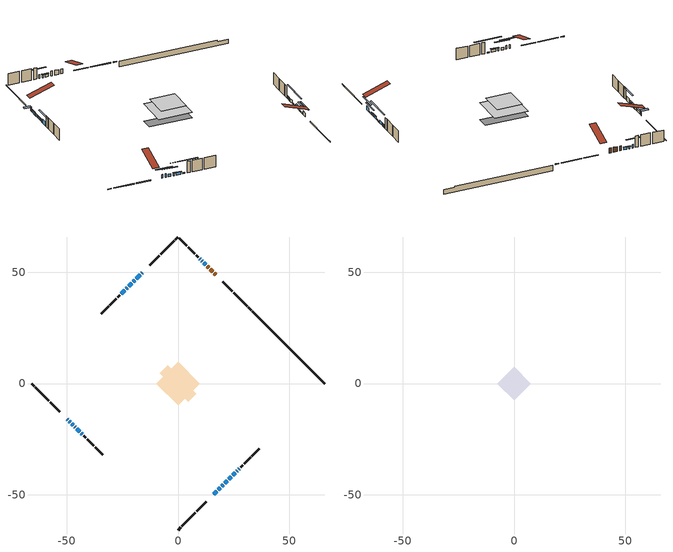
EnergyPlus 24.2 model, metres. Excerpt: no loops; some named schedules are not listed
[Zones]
conditioned space
 floor outside (Floor1 construction): -3.42,0 0,3.42 3.42,0 0,-3.42 z0.43
 floor adiabatic (AdiabaticFloorConstruction): -9.86,0 0,9.86 9.86,0 0,-9.86 z2.87
 floor foundation (Slab1 construction): -8.08,4.62 -4.62,8.08 8.08,-4.62 4.62,-8.08 z-1.95
 wall outside (RimJoist1 construction): 0,-65.78 1.14,-64.64 / -65.78,0 -64.64,-1.14 / 0,65.78 -1.14,64.64 / 32.79,32.99 31.65,34.12 z0.43:0.73
 wall outside (RimJoist2 construction): 1.79,-63.98 7.86,-57.92 / -63.98,-1.79 -57.92,-7.86 / -1.79,63.98 -7.86,57.92 / 31,34.78 24.93,40.84 z0.43:0.73
 wall outside (RimJoist3 construction): 8.51,-57.26 12.71,-53.07 / -57.26,-8.51 -53.07,-12.71 / -8.51,57.26 -12.71,53.07 / 24.28,41.5 20.08,45.69 z0.43:0.73
 wall outside (AdiabaticWallConstruction 1): 16.84,48.93 16.26,49.51 / 15.61,50.17 14.4,51.38 / 13.74,52.03 13.17,52.6 z0.43:2.46
 wall outside (AdiabaticWallConstruction): -15.95,49.83 -16.34,49.43 z0.43:2.16; 15.95,-49.83 17.38,-48.39 z0.43:2.01; 18.04,-47.74 18.9,-46.87 z0.43:0.86; -49.83,-15.95 -49.43,-16.34 / -48.78,-17 -48.47,-17.31 / 10.03,55.74 9.73,56.05 z0.43:1.96; -47.81,-17.96 -47.06,-18.72 / 12.52,53.26 11.65,54.12 / 11,54.78 10.69,55.09 / -17,48.78 -18.72,47.05 / -20.73,45.05 -22.02,43.75 / -22.68,43.1 -23.19,42.59 / 19.56,-46.22 20.31,-45.46 / 20.97,-44.81 22.05,-43.73 / -46.4,-19.37 -46.1,-19.68 / -45.44,-20.34 -44.15,-21.63 z0.43:1.5; -19.38,46.4 -20.07,45.7 / 24.51,-41.26 25.63,-40.14 / 26.29,-39.49 26.53,-39.25 / 27.18,-38.59 27.48,-38.29 z0.43:1.65; 22.7,-43.07 23.86,-41.92 / -43.49,-22.28 -42.91,-22.86 z0.43:0.81; -23.84,41.93 -25.46,40.32 z0.43:2.26
 wall outside (Wall1 construction): 28.14,-37.64 29.04,-36.73 / -42.26,-23.52 -41.35,-24.43 / -26.11,39.66 -27.02,38.75 / 9.07,56.71 8.16,57.61 z0.43:5.31
 wall outside (Wall2 construction): 29.7,-36.07 32.56,-33.21 / -40.69,-25.08 -37.83,-27.94 / -27.68,38.1 -30.54,35.24 / 7.5,58.27 4.65,61.13 z0.43:5.31
 wall outside (Wall3 construction): 33.22,-32.56 36.55,-29.23 / -37.18,-28.6 -33.84,-31.93 / -31.2,34.58 -34.53,31.25 / 3.99,61.79 0.66,65.12 z0.43:5.31
 wall foundation (FoundationWall1 construction): 33.45,32.33,-1.95 33.45,32.33,0.43 62.54,3.23,0.43 62.54,3.23,-0.13 65.78,0,-0.13 65.78,0,-1.95
 window (WindowConstruction 16): -15.95,49.83 -16.34,49.43 z0.43:2.16
 window (WindowConstruction 2): 15.95,-49.83 17.38,-48.39 z0.43:2.01
 window (WindowConstruction 3): 18.04,-47.74 18.9,-46.87 z0.43:0.86
 window (WindowConstruction 4): -49.83,-15.95 -49.43,-16.34 z0.43:1.95
 window (WindowConstruction 5): -48.78,-17 -48.47,-17.3 z0.43:1.95
 window (WindowConstruction 6): -47.81,-17.96 -47.06,-18.72 z0.43:1.5
 window (WindowConstruction 7): 12.51,53.26 11.65,54.12 z0.43:1.5
 window (WindowConstruction 8): 11,54.78 10.69,55.09 z0.43:1.5
 window (WindowConstruction 9): -17,48.78 -18.72,47.05 z0.43:1.5
 window (WindowConstruction 17): -19.38,46.4 -20.07,45.7 z0.43:1.65
 window (WindowConstruction 10): -20.73,45.04 -22.02,43.75 z0.43:1.5
 window (WindowConstruction 11): -22.68,43.09 -23.18,42.59 z0.43:1.5
 window (WindowConstruction 12): 19.56,-46.22 20.31,-45.46 z0.43:1.5
 window (WindowConstruction 13): 20.97,-44.81 22.05,-43.73 z0.43:1.5
 window (WindowConstruction 14): -46.4,-19.37 -46.1,-19.68 z0.43:1.5
 window (WindowConstruction 15): -45.44,-20.34 -44.15,-21.63 z0.43:1.5
 window (WindowConstruction 21): 22.7,-43.07 23.86,-41.92 z0.43:0.81
 window (WindowConstruction 22): -43.49,-22.29 -42.91,-22.86 z0.43:0.81
 window (WindowConstruction 18): 24.51,-41.26 25.63,-40.14 z0.43:1.65
 window (WindowConstruction 19): 26.29,-39.49 26.53,-39.25 z0.43:1.65
 window (WindowConstruction 20): 27.18,-38.59 27.48,-38.3 z0.43:1.65
 window (WindowConstruction): 10.03,55.74 9.73,56.05 z0.43:1.95
 window (WindowConstruction 1): -23.84,41.93 -25.46,40.32 z0.43:2.26
 door (Door): 16.84,48.93 16.26,49.51 z0.43:2.46
 door (Door 1): 15.61,50.17 14.4,51.38 z0.43:2.46
 door (Door 2): 13.74,52.03 13.17,52.6 z0.43:2.46
 ceiling adiabatic (AdiabaticFloorConstruction): 0,-9.86 9.86,0 0,9.86 -9.86,0 z2.87
attic - vented
 floor to conditioned space (Floor2 construction Reversed): -7.49,0 0,7.49 7.49,0 0,-7.49 z5.31
 roof outside (Roof1 construction): 15.29,-50.49,5.31 7.99,-43.19,8.75 6.07,-45.11,8.75 13.37,-52.41,5.31; -50.49,-15.29,5.31 -43.19,-7.99,8.75 -45.11,-6.07,8.75 -52.41,-13.37,5.31; -15.29,50.49,5.31 -7.99,43.19,8.75 -6.07,45.11,8.75 -13.37,52.41,5.31; 17.5,48.28,5.31 10.2,40.98,8.75 12.12,39.05,8.75 19.42,46.35,5.31
shading: -16.55,49.22 -15.74,50.04 -17.89,52.2 -18.71,51.38 z2.46; 19.25,-46.53 14.08,-51.69 14.37,-51.99 19.54,-46.82 z4.65; 20.77,-45.01 16.17,-49.6 16.46,-49.89 21.06,-45.3 z3.5; -47.57,-18.21 -51.69,-14.08 -51.99,-14.37 -47.86,-18.5 z4.59; -46.6,-19.17 -50.64,-15.13 -50.93,-15.42 -46.9,-19.46 z4.59; -45.19,-20.58 -49.68,-16.09 -49.97,-16.39 -45.48,-20.87 z4.14; 11.51,54.26 12.66,53.12 12.95,53.41 11.8,54.56 z1.7; 10.55,55.23 11.14,54.64 11.43,54.93 10.84,55.52 z1.7; -18.87,46.91 -16.86,48.92 -17.15,49.21 -19.16,47.2 z1.7; -22.17,43.61 -20.59,45.19 -20.88,45.48 -22.46,43.9 z1.7; -23.33,42.45 -22.54,43.24 -22.83,43.53 -23.62,42.74 z1.7; 20.46,-45.32 19.42,-46.36 19.71,-46.65 20.75,-45.61 z1.7; 22.19,-43.59 20.83,-44.95 21.12,-45.24 22.48,-43.88 z1.7; -45.95,-19.82 -46.54,-19.23 -46.84,-19.52 -46.25,-20.11 z1.7; -44,-21.77 -45.58,-20.19 -45.87,-20.48 -44.3,-22.06 z1.7; 27.66,-38.11 18.9,-46.87 19.19,-47.17 27.95,-38.41 z6.19; -39.11,-26.67 -47.29,-18.48 -47.58,-18.77 -39.4,-26.96 z6.19; 7.86,57.92 11.9,53.88 12.19,54.17 8.15,58.21 z4.59; -27.32,38.45 -21.97,43.8 -22.27,44.09 -27.62,38.74 z4.9
[Building]
Building 1: Terrain=Suburbs
[Site:Location]
Toronto City Centre_ON: Latitude {deg}=43.63; Longitude {deg}=-79.39; Time Zone {hr}=-5; Elevation {m}=77; Keep Site Location Information=Yes
[Site:GroundTemperature:Shallow]
5.01852, 3.26908, 3.12898, 3.95918, 7.29196, 10.6092, 13.4851, 15.3069, 15.4617, 13.9799, 11.1774, 7.9619
[Site:WaterMainsTemperature]
Calculation Method=Schedule; Temperature Schedule=mains temperature schedule
[Material] Roughness=Rough; Thermal Absorptance=0.9
Name | Thickness {m} | Conductivity {W/m-K} | Density {kg/m3} | Specific Heat {J/kg-K} | Solar Absorptance | Visible Absorptance
asphalt or fiberglass shingles | 0.00635 | 0.162714 | 1121.4 | 1465.45 | 0.4 | 0.4
ceiling loosefill ins | 0.169333 | 0.0480833 | 16.02 | 1046.75 | 0.7 | 0.7
ceiling stud and cavity | 0.1397 | 0.35418 | 65.682 | 1177.47 | 0.7 | 0.7
concrete 4.0 in. | 0.1016 | 1.803125 | 2242.8 | 837.4 | 0.7 | 0.7
concrete 8.0 in. | 0.2032 | 1.803125 | 2242.8 | 837.4 | 0.7 | 0.7
door material | 0.04445 | 0.053851 | 512.64 | 1214.23 | 0.7 | 0.7
exterior vertical ins | 0.00235651 | 0.029427 | 32.04 | 1214.23 | 0.7 | 0.7
floor covering | 0.0127 | 0.0433444 | 54.468 | 1339.84 | 0.6 | 0.6
floor rigid ins; rim joist rigid ins; wall rigid ins | 0.051816 | 0.029427 | 32.04 | 1214.23 | 0.7 | 0.7
floor rigid ins 1; wall rigid ins 1 | 0.512978 | 0.029427 | 32.04 | 1214.23 | 0.7 | 0.7
floor stud and cavity | 0.1397 | 0.108801 | 92.3553 | 1139.71 | 0.7 | 0.7
floor stud and cavity 1 | 0.1397 | 1.75129 | 37.0049 | 1207.88 | 0.7 | 0.7
furniture material conditioned space 1 | 0.1524 | 0.115458 | 640.8 | 1214.23 | 0.6 | 0.6
gypsum board | 0.0127 | 0.160291 | 801 | 837.4 | 0.6 | 0.6
gypsum board 1 | 0.0127 | 0.160291 | 801 | 837.4 | 0.7 | 0.7
osb sheathing 0.5 in. | 0.0127 | 0.115458 | 512.64 | 1214.23 | 0.7 | 0.7
osb sheathing 0.75 in. | 0.01905 | 0.115458 | 512.64 | 1214.23 | 0.7 | 0.7
osb sheathing 2.0 in. | 0.0508 | 0.115458 | 512.64 | 1214.23 | 0.7 | 0.7
rim joist stud and cavity | 0.0508 | 24.0425 | 6.31874 | 1174.65 | 0.6 | 0.6
rim joist stud and cavity 1 | 0.0508 | 0.0405436 | 125.044 | 1163.47 | 0.6 | 0.6
rim joist stud and cavity 2 | 0.0508 | 0.256263 | 125.044 | 1163.47 | 0.6 | 0.6
wall stud and cavity | 0.1397 | 0.113503 | 139.0536 | 1170.24 | 0.7 | 0.7
wall stud and cavity 1 | 0.1397 | 0.0803019 | 139.0536 | 1170.24 | 0.7 | 0.7
wall stud and cavity 2 | 0.1397 | 0.0804648 | 139.0536 | 1170.24 | 0.7 | 0.7
wall stud and cavity 3 | 0.0889 | 0.380278 | 52.3479 | 1209.89 | 0.7 | 0.7
wall stud and cavity 4 | 0.0889 | 0.391764 | 83.0341 | 1211.67 | 0.7 | 0.7
wood siding | 0.0254 | 0.102417 | 544.68 | 1172.36 | 0.4 | 0.4
wood siding 1; wood siding 2; wood siding 3 | 0.0254 | 0.102417 | 544.68 | 1172.36 | 0.7 | 0.7
[WindowMaterial:SimpleGlazingSystem]
Name | U-Factor {W/m2-K} | Solar Heat Gain Coefficient
WindowMaterial | 3.114383 | 0.48
WindowMaterial 1 | 3.03035 | 0.7
WindowMaterial 10 | 3.12971 | 0.41
WindowMaterial 11 | 3.05704 | 0.61
WindowMaterial 12 | 3.11325 | 0.46
WindowMaterial 13 | 2.16218 | 0.53
WindowMaterial 14 | 2.47958 | 0.45
WindowMaterial 15 | 2.45233 | 0.58
WindowMaterial 16 | 2.75326 | 0.47
WindowMaterial 17 | 2.50229 | 0.56
WindowMaterial 18 | 3.12517 | 0.37
WindowMaterial 2 | 3.05874 | 0.6
WindowMaterial 3 | 3.11779 | 0.58
WindowMaterial 4 | 3.09224 | 0.53
WindowMaterial 5 | 3.06612 | 0.58
WindowMaterial 6 | 3.06271 | 0.59
WindowMaterial 7 | 3.12404 | 0.43
WindowMaterial 8 | 3.08997 | 0.52
WindowMaterial 9 | 3.05249 | 0.67
[Construction]
AdiabaticFloorConstruction: floor stud and cavity 1, floor rigid ins 1, osb sheathing 0.75 in., floor covering
AdiabaticWallConstruction: wood siding 2, wall rigid ins 1, wall stud and cavity 3, gypsum board
AdiabaticWallConstruction 1: wood siding 3, wall rigid ins 1, wall stud and cavity 3, gypsum board
Door; Door 1; Door 2: door material
Floor1 construction: floor stud and cavity, floor rigid ins, osb sheathing 0.75 in., floor covering
Floor2 construction Reversed: gypsum board, ceiling stud and cavity, ceiling loosefill ins
FoundationWall1 construction: concrete 8.0 in., gypsum board 1
furniture construction conditioned space 1: furniture material conditioned space 1
PartitionWallConstruction: gypsum board, wall stud and cavity 4, gypsum board
RimJoist1 construction: wood siding 1, rim joist stud and cavity
RimJoist2 construction: wood siding 1, rim joist rigid ins, osb sheathing 2.0 in., rim joist stud and cavity 1
RimJoist3 construction: wood siding 1, rim joist rigid ins, osb sheathing 2.0 in., rim joist stud and cavity 2
Roof1 construction: asphalt or fiberglass shingles
Slab1 construction: concrete 4.0 in.
Wall1 construction: wood siding, wall rigid ins, osb sheathing 0.5 in., wall stud and cavity, gypsum board
Wall2 construction: wood siding, wall rigid ins, osb sheathing 0.5 in., wall stud and cavity 1, gypsum board
Wall3 construction: wood siding, wall rigid ins, osb sheathing 0.5 in., wall stud and cavity 2, gypsum board
WindowConstruction; WindowConstruction 5: WindowMaterial
WindowConstruction 1: WindowMaterial 1
WindowConstruction 10: WindowMaterial 9
WindowConstruction 11: WindowMaterial 10
WindowConstruction 12; WindowConstruction 6: WindowMaterial 5
WindowConstruction 13: WindowMaterial 11
WindowConstruction 14: WindowMaterial 12
WindowConstruction 15; WindowConstruction 9: WindowMaterial 8
WindowConstruction 16: WindowMaterial 13
WindowConstruction 17: WindowMaterial 14
WindowConstruction 18: WindowMaterial 15
WindowConstruction 19: WindowMaterial 16
WindowConstruction 2: WindowMaterial 2
WindowConstruction 20: WindowMaterial 17
WindowConstruction 21; WindowConstruction 22: WindowMaterial 18
WindowConstruction 3: WindowMaterial 3
WindowConstruction 4: WindowMaterial 4
WindowConstruction 7: WindowMaterial 6
WindowConstruction 8: WindowMaterial 7
[Zone] Multiplier=1; Part of Total Floor Area=Yes
Name | Volume {m3}
attic - vented | 62.7385
conditioned space | 754.2
[Space]
Name | Zone | Volume {m3}
attic - vented 1 | attic - vented | 62.7385
conditioned space 1 | conditioned space | 754.2
[ZoneInfiltration:EffectiveLeakageArea]
infil attic - vented 1: Zone or Space=attic - vented 1; Schedule=Always On Discrete; Effective Air Leakage Area {cm2}=4729.26; Stack Coefficient=0.000239272; Wind Coefficient=1.04512e-05
[ZoneMixing]
whole house fan mix: Zone or Space=attic - vented; Schedule=Always On Continuous; Design Flow Rate Calculation Method=Flow/Zone; Design Flow Rate {m3/s}=0; Source Zone or Space=conditioned space
[SurfaceProperty:ExposedFoundationPerimeter]
Slab1: Exposed Perimeter Calculation Method=TotalExposedPerimeter; Total Exposed Perimeter {m}=45.719
[InternalMass] Zone or ZoneList=conditioned space; Space or SpaceList=conditioned space 1
Name | Construction | Surface Area {m2}
furniture mass conditioned space 1 | furniture construction conditioned space 1 | 122.276
partition wall mass | PartitionWallConstruction | 305.69
[Lights]
interior lighting: Zone or ZoneList or Space or SpaceList=conditioned space 1; Schedule=interior lighting schedule; Design Level Calculation Method=LightingLevel; Lighting Level {W}=343.2; Return Air Fraction=0; Fraction Radiant=0.6; Fraction Visible=0.2; Fraction Replaceable=1
[People]
occupants: Zone or ZoneList or Space or SpaceList=conditioned space 1; Number of People Schedule=occupants schedule; Number of People Calculation Method=People; Number of People=3; Fraction Radiant=0.314171; Sensible Heat Fraction=0.56303; Activity Level Schedule=occupants activity schedule; Carbon Dioxide Generation Rate {m3/s-W}=0; Enable ASHRAE 55 Comfort Warnings=No; Mean Radiant Temperature Calculation Type=EnclosureAveraged
[ElectricEquipment] Zone or ZoneList or Space or SpaceList=conditioned space 1; Design Level Calculation Method=EquipmentLevel
Name | Schedule | Design Level {W} | Fraction Latent | Fraction Radiant | Fraction Lost
clothes dryer | clothes dryer schedule | 140.772 | 0.015 | 0.081 | 0.85
clothes washer | clothes washer schedule | 32.1985 | 0.03 | 0.162 | 0.7
cooking range | cooking range schedule | 215.147 | 0.08 | 0.432 | 0.2
dishwasher | dishwasher schedule | 66.8632 | 0.3 | 0.18 | 0.4
fridge | fridge schedule | 72.9452 | 0 | 0.6 | 0
mech vent bath fan 0 | mech vent bath fan 0 schedule | 50.2 | 0 | 0 | 1
mech vent bath fan 1 | mech vent bath fan 1 schedule | 50.2 | 0 | 0 | 1
mech vent bath fan 2 | mech vent bath fan 2 schedule | 50.2 | 0 | 0 | 1
mech vent house fan | mech vent house fan schedule | 0 | 0 | 0 | 1
mech vent house fan cfis | mech vent house fan cfis schedule | 0 | 0 | 0 | 0
mech vent range fan 0 | mech vent range fan 0 schedule | 57 | 0 | 0 | 1
misc plug loads | misc plug loads schedule | 494.7 | 0.045 | 0.513 | 0.1
whole house fan | Always On Discrete | 0 | 0 | 0 | 1
[OtherEquipment] Zone or ZoneList or Space or SpaceList=conditioned space 1; Design Level Calculation Method=EquipmentLevel
Name | Fuel Type | Schedule | Design Level {W} | Fraction Latent | Fraction Radiant | Fraction Lost
clothes dryer 1 | Electricity | clothes dryer schedule | 0 | 0.015 | 0.081 | 0.85
cooking range 1 | Electricity | cooking range schedule | 0 | 0.08 | 0.432 | 0.2
general water use latent | None | general water use schedule | 62.594 | 1 | 0 | 0
general water use sensible | None | general water use schedule | -61.6891 | 0 | 0.6 | 0
mech vent house fan latent load | None | Always On Discrete | 0 | 1 | 0 | 0
mech vent house fan sensible load | None | Always On Discrete | 0 | 0 | 0 | 0
water heater energy adjustment1 | NaturalGas | Always On Discrete | 0.01 | 0 | 0 | 1
[ZoneInfiltration:DesignFlowRate] Zone or ZoneList or Space or SpaceList=conditioned space 1; Schedule=Always On Discrete; Design Flow Rate Calculation Method=Flow/Zone; Design Flow Rate {m3/s}=0
infil flow; natural vent flow; whole house fan flow
[Foundation:Kiva]
Foundation Kiva 1: Initial Indoor Air Temperature {C}=18; Wall Height Above Grade {m}=0.430012; Wall Depth Below Slab {m}=0.2032; Custom Block Material Name 1=exterior vertical ins; Custom Block Depth 1 {m}=2.38; Custom Block X Position 1 {m}=0.2159; Custom Block Z Position 1 {m}=0
[Foundation:Kiva:Settings]
Soil Conductivity {W/m-K}=0.849921; Soil Density {kg/m3}=1842.3; Soil Specific Heat {J/kg-K}=418.7; Ground Solar Absorptivity=0.9; Ground Thermal Absorptivity=0.9; Ground Surface Roughness {m}=0.03; Far-Field Width {m}=40; Deep-Ground Boundary Condition=ZeroFlux; Deep-Ground Depth {m}=40; Minimum Cell Dimension {m}=0.2; Maximum Cell Growth Coefficient=3; Simulation Timestep=Timestep
[Exterior:Lights]
exterior lighting: Schedule=exterior lighting schedule; Design Level {W}=75.6
[Schedule:Constant]
Name | Hourly Value
Always On Continuous; mech vent house fan schedule; mech vent house fan cfis schedule; Always On Discrete | 1
occupants activity schedule | 117.228
fridge schedule | 0
[Schedule:Week:Daily]
interior lighting schedule Week Rule - Jan1-Jan27: interior lighting schedule day, interior lighting schedule day, interior lighting schedule day, interior lighting schedule day, interior lighting schedule day, interior lighting schedule day, interior lighting schedule day, interior lighting schedule default day, interior lighting schedule default day, interior lighting schedule default day, interior lighting schedule default day, interior lighting schedule default day
interior lighting schedule Week Rule - Jan28-Feb3: interior lighting schedule day, interior lighting schedule day, interior lighting schedule day, interior lighting schedule day, interior lighting schedule day 1, interior lighting schedule day 1, interior lighting schedule day 1, interior lighting schedule default day, interior lighting schedule default day, interior lighting schedule default day, interior lighting schedule default day, interior lighting schedule default day
interior lighting schedule Week Rule - Feb4-Feb24: interior lighting schedule day 1, interior lighting schedule day 1, interior lighting schedule day 1, interior lighting schedule day 1, interior lighting schedule day 1, interior lighting schedule day 1, interior lighting schedule day 1, interior lighting schedule default day, interior lighting schedule default day, interior lighting schedule default day, interior lighting schedule default day, interior lighting schedule default day
interior lighting schedule Week Rule - Feb25-Mar3: interior lighting schedule day 1, interior lighting schedule day 1, interior lighting schedule day 1, interior lighting schedule day 1, interior lighting schedule day 2, interior lighting schedule day 2, interior lighting schedule day 2, interior lighting schedule default day, interior lighting schedule default day, interior lighting schedule default day, interior lighting schedule default day, interior lighting schedule default day
interior lighting schedule Week Rule - Mar4-Mar31: interior lighting schedule day 2, interior lighting schedule day 2, interior lighting schedule day 2, interior lighting schedule day 2, interior lighting schedule day 2, interior lighting schedule day 2, interior lighting schedule day 2, interior lighting schedule default day, interior lighting schedule default day, interior lighting schedule default day, interior lighting schedule default day, interior lighting schedule default day
interior lighting schedule Week Rule - Apr1-Apr28: interior lighting schedule day 3, interior lighting schedule day 3, interior lighting schedule day 3, interior lighting schedule day 3, interior lighting schedule day 3, interior lighting schedule day 3, interior lighting schedule day 3, interior lighting schedule default day, interior lighting schedule default day, interior lighting schedule default day, interior lighting schedule default day, interior lighting schedule default day
interior lighting schedule Week Rule - Apr29-May5: interior lighting schedule day 3, interior lighting schedule day 3, interior lighting schedule day 4, interior lighting schedule day 4, interior lighting schedule day 4, interior lighting schedule day 4, interior lighting schedule day 4, interior lighting schedule default day, interior lighting schedule default day, interior lighting schedule default day, interior lighting schedule default day, interior lighting schedule default day
interior lighting schedule Week Rule - May6-May26: interior lighting schedule day 4, interior lighting schedule day 4, interior lighting schedule day 4, interior lighting schedule day 4, interior lighting schedule day 4, interior lighting schedule day 4, interior lighting schedule day 4, interior lighting schedule default day, interior lighting schedule default day, interior lighting schedule default day, interior lighting schedule default day, interior lighting schedule default day
interior lighting schedule Week Rule - May27-Jun2: interior lighting schedule day 4, interior lighting schedule day 4, interior lighting schedule day 4, interior lighting schedule day 4, interior lighting schedule day 4, interior lighting schedule day 5, interior lighting schedule day 5, interior lighting schedule default day, interior lighting schedule default day, interior lighting schedule default day, interior lighting schedule default day, interior lighting schedule default day
interior lighting schedule Week Rule - Jun3-Jun30: interior lighting schedule day 5, interior lighting schedule day 5, interior lighting schedule day 5, interior lighting schedule day 5, interior lighting schedule day 5, interior lighting schedule day 5, interior lighting schedule day 5, interior lighting schedule default day, interior lighting schedule default day, interior lighting schedule default day, interior lighting schedule default day, interior lighting schedule default day
interior lighting schedule Week Rule - Jul1-Jul28: interior lighting schedule day 6, interior lighting schedule day 6, interior lighting schedule day 6, interior lighting schedule day 6, interior lighting schedule day 6, interior lighting schedule day 6, interior lighting schedule day 6, interior lighting schedule default day, interior lighting schedule default day, interior lighting schedule default day, interior lighting schedule default day, interior lighting schedule default day
interior lighting schedule Week Rule - Jul29-Aug4: interior lighting schedule day 6, interior lighting schedule day 6, interior lighting schedule day 6, interior lighting schedule day 7, interior lighting schedule day 7, interior lighting schedule day 7, interior lighting schedule day 7, interior lighting schedule default day, interior lighting schedule default day, interior lighting schedule default day, interior lighting schedule default day, interior lighting schedule default day
interior lighting schedule Week Rule - Aug5-Aug25: interior lighting schedule day 7, interior lighting schedule day 7, interior lighting schedule day 7, interior lighting schedule day 7, interior lighting schedule day 7, interior lighting schedule day 7, interior lighting schedule day 7, interior lighting schedule default day, interior lighting schedule default day, interior lighting schedule default day, interior lighting schedule default day, interior lighting schedule default day
interior lighting schedule Week Rule - Aug26-Sep1: interior lighting schedule day 7, interior lighting schedule day 7, interior lighting schedule day 7, interior lighting schedule day 7, interior lighting schedule day 7, interior lighting schedule day 7, interior lighting schedule day 8, interior lighting schedule default day, interior lighting schedule default day, interior lighting schedule default day, interior lighting schedule default day, interior lighting schedule default day
interior lighting schedule Week Rule - Sep2-Sep29: interior lighting schedule day 8, interior lighting schedule day 8, interior lighting schedule day 8, interior lighting schedule day 8, interior lighting schedule day 8, interior lighting schedule day 8, interior lighting schedule day 8, interior lighting schedule default day, interior lighting schedule default day, interior lighting schedule default day, interior lighting schedule default day, interior lighting schedule default day
interior lighting schedule Week Rule - Sep30-Oct6: interior lighting schedule day 8, interior lighting schedule day 9, interior lighting schedule day 9, interior lighting schedule day 9, interior lighting schedule day 9, interior lighting schedule day 9, interior lighting schedule day 9, interior lighting schedule default day, interior lighting schedule default day, interior lighting schedule default day, interior lighting schedule default day, interior lighting schedule default day
interior lighting schedule Week Rule - Oct7-Oct27: interior lighting schedule day 9, interior lighting schedule day 9, interior lighting schedule day 9, interior lighting schedule day 9, interior lighting schedule day 9, interior lighting schedule day 9, interior lighting schedule day 9, interior lighting schedule default day, interior lighting schedule default day, interior lighting schedule default day, interior lighting schedule default day, interior lighting schedule default day
interior lighting schedule Week Rule - Oct28-Nov3: interior lighting schedule day 9, interior lighting schedule day 9, interior lighting schedule day 9, interior lighting schedule day 9, interior lighting schedule day 10, interior lighting schedule day 10, interior lighting schedule day 10, interior lighting schedule default day, interior lighting schedule default day, interior lighting schedule default day, interior lighting schedule default day, interior lighting schedule default day
interior lighting schedule Week Rule - Nov4-Nov24: interior lighting schedule day 10, interior lighting schedule day 10, interior lighting schedule day 10, interior lighting schedule day 10, interior lighting schedule day 10, interior lighting schedule day 10, interior lighting schedule day 10, interior lighting schedule default day, interior lighting schedule default day, interior lighting schedule default day, interior lighting schedule default day, interior lighting schedule default day
interior lighting schedule Week Rule - Nov25-Dec1: interior lighting schedule day 10, interior lighting schedule day 10, interior lighting schedule day 10, interior lighting schedule day 10, interior lighting schedule day 10, interior lighting schedule day 10, interior lighting schedule day 11, interior lighting schedule default day, interior lighting schedule default day, interior lighting schedule default day, interior lighting schedule default day, interior lighting schedule default day
interior lighting schedule Week Rule - Dec2-Dec31: interior lighting schedule day 11, interior lighting schedule day 11, interior lighting schedule day 11, interior lighting schedule day 11, interior lighting schedule day 11, interior lighting schedule day 11, interior lighting schedule day 11, interior lighting schedule default day, interior lighting schedule default day, interior lighting schedule default day, interior lighting schedule default day, interior lighting schedule default day
occupants schedule Week Rule - Jan1-Dec31: occupants schedule day, occupants schedule day, occupants schedule day, occupants schedule day, occupants schedule day, occupants schedule day, occupants schedule day, occupants schedule default day, occupants schedule default day, occupants schedule default day, occupants schedule default day, occupants schedule default day
clothes dryer schedule Week Rule - Jan1-Dec31: clothes dryer schedule day, clothes dryer schedule day, clothes dryer schedule day, clothes dryer schedule day, clothes dryer schedule day, clothes dryer schedule day, clothes dryer schedule day, clothes dryer schedule default day, clothes dryer schedule default day, clothes dryer schedule default day, clothes dryer schedule default day, clothes dryer schedule default day
clothes washer schedule Week Rule - Jan1-Dec31: clothes washer schedule day, clothes washer schedule day, clothes washer schedule day, clothes washer schedule day, clothes washer schedule day, clothes washer schedule day, clothes washer schedule day, clothes washer schedule default day, clothes washer schedule default day, clothes washer schedule default day, clothes washer schedule default day, clothes washer schedule default day
cooking range schedule Week Rule - Jan1-Dec31: cooking range schedule day, cooking range schedule day, cooking range schedule day, cooking range schedule day, cooking range schedule day, cooking range schedule day, cooking range schedule day, cooking range schedule default day, cooking range schedule default day, cooking range schedule default day, cooking range schedule default day, cooking range schedule default day
dishwasher schedule Week Rule - Jan1-Dec31: dishwasher schedule day, dishwasher schedule day, dishwasher schedule day, dishwasher schedule day, dishwasher schedule day, dishwasher schedule day, dishwasher schedule day, dishwasher schedule default day, dishwasher schedule default day, dishwasher schedule default day, dishwasher schedule default day, dishwasher schedule default day
mech vent bath fan 0 schedule Week Rule - Jan1-Dec31: mech vent bath fan 0 schedule day, mech vent bath fan 0 schedule day, mech vent bath fan 0 schedule day, mech vent bath fan 0 schedule day, mech vent bath fan 0 schedule day, mech vent bath fan 0 schedule day, mech vent bath fan 0 schedule day, mech vent bath fan 0 schedule default day, mech vent bath fan 0 schedule default day, mech vent bath fan 0 schedule default day, mech vent bath fan 0 schedule default day, mech vent bath fan 0 schedule default day
mech vent bath fan 1 schedule Week Rule - Jan1-Dec31: mech vent bath fan 1 schedule day, mech vent bath fan 1 schedule day, mech vent bath fan 1 schedule day, mech vent bath fan 1 schedule day, mech vent bath fan 1 schedule day, mech vent bath fan 1 schedule day, mech vent bath fan 1 schedule day, mech vent bath fan 1 schedule default day, mech vent bath fan 1 schedule default day, mech vent bath fan 1 schedule default day, mech vent bath fan 1 schedule default day, mech vent bath fan 1 schedule default day
mech vent bath fan 2 schedule Week Rule - Jan1-Dec31: mech vent bath fan 2 schedule day, mech vent bath fan 2 schedule day, mech vent bath fan 2 schedule day, mech vent bath fan 2 schedule day, mech vent bath fan 2 schedule day, mech vent bath fan 2 schedule day, mech vent bath fan 2 schedule day, mech vent bath fan 2 schedule default day, mech vent bath fan 2 schedule default day, mech vent bath fan 2 schedule default day, mech vent bath fan 2 schedule default day, mech vent bath fan 2 schedule default day
mech vent range fan 0 schedule Week Rule - Jan1-Dec31: mech vent range fan 0 schedule day, mech vent range fan 0 schedule day, mech vent range fan 0 schedule day, mech vent range fan 0 schedule day, mech vent range fan 0 schedule day, mech vent range fan 0 schedule day, mech vent range fan 0 schedule day, mech vent range fan 0 schedule default day, mech vent range fan 0 schedule default day, mech vent range fan 0 schedule default day, mech vent range fan 0 schedule default day, mech vent range fan 0 schedule default day
misc plug loads schedule Week Rule - Jan1-Dec31: misc plug loads schedule day, misc plug loads schedule day, misc plug loads schedule day, misc plug loads schedule day, misc plug loads schedule day, misc plug loads schedule day, misc plug loads schedule day, misc plug loads schedule default day, misc plug loads schedule default day, misc plug loads schedule default day, misc plug loads schedule default day, misc plug loads schedule default day
general water use schedule Week Rule - Jan1-Dec31: general water use schedule day, general water use schedule day, general water use schedule day, general water use schedule day, general water use schedule day, general water use schedule day, general water use schedule day, general water use schedule default day, general water use schedule default day, general water use schedule default day, general water use schedule default day, general water use schedule default day
exterior lighting schedule Week Rule - Jan1-Jan27: exterior lighting schedule day, exterior lighting schedule day, exterior lighting schedule day, exterior lighting schedule day, exterior lighting schedule day, exterior lighting schedule day, exterior lighting schedule day, exterior lighting schedule default day, exterior lighting schedule default day, exterior lighting schedule default day, exterior lighting schedule default day, exterior lighting schedule default day
exterior lighting schedule Week Rule - Jan28-Feb3: exterior lighting schedule day, exterior lighting schedule day, exterior lighting schedule day, exterior lighting schedule day, exterior lighting schedule day 1, exterior lighting schedule day 1, exterior lighting schedule day 1, exterior lighting schedule default day, exterior lighting schedule default day, exterior lighting schedule default day, exterior lighting schedule default day, exterior lighting schedule default day
exterior lighting schedule Week Rule - Feb4-Feb24: exterior lighting schedule day 1, exterior lighting schedule day 1, exterior lighting schedule day 1, exterior lighting schedule day 1, exterior lighting schedule day 1, exterior lighting schedule day 1, exterior lighting schedule day 1, exterior lighting schedule default day, exterior lighting schedule default day, exterior lighting schedule default day, exterior lighting schedule default day, exterior lighting schedule default day
exterior lighting schedule Week Rule - Feb25-Mar3: exterior lighting schedule day 1, exterior lighting schedule day 1, exterior lighting schedule day 1, exterior lighting schedule day 1, exterior lighting schedule day 2, exterior lighting schedule day 2, exterior lighting schedule day 2, exterior lighting schedule default day, exterior lighting schedule default day, exterior lighting schedule default day, exterior lighting schedule default day, exterior lighting schedule default day
[Schedule:Year]
interior lighting schedule: interior lighting schedule Week Rule - Jan1-Jan27, 1, 1, 1, 27, interior lighting schedule Week Rule - Jan28-Feb3, 1, 28, 2, 3, interior lighting schedule Week Rule - Feb4-Feb24, 2, 4, 2, 24, interior lighting schedule Week Rule - Feb25-Mar3, 2, 25, 3, 3, interior lighting schedule Week Rule - Mar4-Mar31, 3, 4, 3, 31, interior lighting schedule Week Rule - Apr1-Apr28, 4, 1, 4, 28, interior lighting schedule Week Rule - Apr29-May5, 4, 29, 5, 5, interior lighting schedule Week Rule - May6-May26, 5, 6, 5, 26, interior lighting schedule Week Rule - May27-Jun2, 5, 27, 6, 2, interior lighting schedule Week Rule - Jun3-Jun30, 6, 3, 6, 30, interior lighting schedule Week Rule - Jul1-Jul28, 7, 1, 7, 28, interior lighting schedule Week Rule - Jul29-Aug4, 7, 29, 8, 4, interior lighting schedule Week Rule - Aug5-Aug25, 8, 5, 8, 25, interior lighting schedule Week Rule - Aug26-Sep1, 8, 26, 9, 1, interior lighting schedule Week Rule - Sep2-Sep29, 9, 2, 9, 29, interior lighting schedule Week Rule - Sep30-Oct6, 9, 30, 10, 6, interior lighting schedule Week Rule - Oct7-Oct27, 10, 7, 10, 27, interior lighting schedule Week Rule - Oct28-Nov3, 10, 28, 11, 3, interior lighting schedule Week Rule - Nov4-Nov24, 11, 4, 11, 24, interior lighting schedule Week Rule - Nov25-Dec1, 11, 25, 12, 1, interior lighting schedule Week Rule - Dec2-Dec31, 12, 2, 12, 31
occupants schedule: occupants schedule Week Rule - Jan1-Dec31, 1, 1, 12, 31
clothes dryer schedule: clothes dryer schedule Week Rule - Jan1-Dec31, 1, 1, 12, 31
clothes washer schedule: clothes washer schedule Week Rule - Jan1-Dec31, 1, 1, 12, 31
cooking range schedule: cooking range schedule Week Rule - Jan1-Dec31, 1, 1, 12, 31
dishwasher schedule: dishwasher schedule Week Rule - Jan1-Dec31, 1, 1, 12, 31
mech vent bath fan 0 schedule: mech vent bath fan 0 schedule Week Rule - Jan1-Dec31, 1, 1, 12, 31
mech vent bath fan 1 schedule: mech vent bath fan 1 schedule Week Rule - Jan1-Dec31, 1, 1, 12, 31
mech vent bath fan 2 schedule: mech vent bath fan 2 schedule Week Rule - Jan1-Dec31, 1, 1, 12, 31
mech vent range fan 0 schedule: mech vent range fan 0 schedule Week Rule - Jan1-Dec31, 1, 1, 12, 31
misc plug loads schedule: misc plug loads schedule Week Rule - Jan1-Dec31, 1, 1, 12, 31
general water use schedule: general water use schedule Week Rule - Jan1-Dec31, 1, 1, 12, 31
exterior lighting schedule: exterior lighting schedule Week Rule - Jan1-Jan27, 1, 1, 1, 27, exterior lighting schedule Week Rule - Jan28-Feb3, 1, 28, 2, 3, exterior lighting schedule Week Rule - Feb4-Feb24, 2, 4, 2, 24, exterior lighting schedule Week Rule - Feb25-Mar3, 2, 25, 3, 3, exterior lighting schedule Week Rule - Mar4-Mar31, 3, 4, 3, 31, exterior lighting schedule Week Rule - Apr1-Apr28, 4, 1, 4, 28, exterior lighting schedule Week Rule - Apr29-May5, 4, 29, 5, 5, exterior lighting schedule Week Rule - May6-May26, 5, 6, 5, 26, exterior lighting schedule Week Rule - May27-Jun2, 5, 27, 6, 2, exterior lighting schedule Week Rule - Jun3-Jun30, 6, 3, 6, 30, exterior lighting schedule Week Rule - Jul1-Jul28, 7, 1, 7, 28, exterior lighting schedule Week Rule - Jul29-Aug4, 7, 29, 8, 4, exterior lighting schedule Week Rule - Aug5-Aug25, 8, 5, 8, 25, exterior lighting schedule Week Rule - Aug26-Sep1, 8, 26, 9, 1, exterior lighting schedule Week Rule - Sep2-Sep29, 9, 2, 9, 29, exterior lighting schedule Week Rule - Sep30-Oct6, 9, 30, 10, 6, exterior lighting schedule Week Rule - Oct7-Oct27, 10, 7, 10, 27, exterior lighting schedule Week Rule - Oct28-Nov3, 10, 28, 11, 3, exterior lighting schedule Week Rule - Nov4-Nov24, 11, 4, 11, 24, exterior lighting schedule Week Rule - Nov25-Dec1, 11, 25, 12, 1, exterior lighting schedule Week Rule - Dec2-Dec31, 12, 2, 12, 31
[Schedule:Compact]
mains temperature schedule: Through: 01/01, For: AllDays, Until: 24:00, 8.80333, Through: 01/02, For: AllDays, Until: 24:00, 8.74333, Through: 01/03, For: AllDays, Until: 24:00, 8.68389, Through: 01/04, For: AllDays, Until: 24:00, 8.62611, Through: 01/05, For: AllDays, Until: 24:00, 8.56944, Through: 01/06, For: AllDays, Until: 24:00, 8.51389, Through: 01/07, For: AllDays, Until: 24:00, 8.45944, Through: 01/08, For: AllDays, Until: 24:00, 8.40611, Through: 01/09, For: AllDays, Until: 24:00, 8.35389, Through: 01/10, For: AllDays, Until: 24:00, 8.30278, Through: 01/11, For: AllDays, Until: 24:00, 8.25333, Through: 01/12, For: AllDays, Until: 24:00, 8.205, Through: 01/13, For: AllDays, Until: 24:00, 8.15778, Through: 01/14, For: AllDays, Until: 24:00, 8.11222, Through: 01/15, For: AllDays, Until: 24:00, 8.06778, Through: 01/16, For: AllDays, Until: 24:00, 8.02444, Through: 01/17, For: AllDays, Until: 24:00, 7.98222, Through: 01/18, For: AllDays, Until: 24:00, 7.94167, Through: 01/19, For: AllDays, Until: 24:00, 7.90222, Through: 01/20, For: AllDays, Until: 24:00, 7.86444, Through: 01/21, For: AllDays, Until: 24:00, 7.82778, Through: 01/22, For: AllDays, Until: 24:00, 7.79278, Through: 01/23, For: AllDays, Until: 24:00, 7.75889, Through: 01/24, For: AllDays, Until: 24:00, 7.72667, Through: 01/25, For: AllDays, Until: 24:00, 7.69556, Through: 01/26, For: AllDays, Until: 24:00, 7.66611, Through: 01/27, For: AllDays, Until: 24:00, 7.63778, Through: 01/28, For: AllDays, Until: 24:00, 7.61111, Through: 01/29, For: AllDays, Until: 24:00, 7.58556, Through: 01/30, For: AllDays, Until: 24:00, 7.56167, Through: 01/31, For: AllDays, Until: 24:00, 7.53944, Through: 02/01, For: AllDays, Until: 24:00, 7.51833, Through: 02/02, For: AllDays, Until: 24:00, 7.49889, Through: 02/03, For: AllDays, Until: 24:00, 7.48111, Through: 02/04, For: AllDays, Until: 24:00, 7.46444, Through: 02/05, For: AllDays, Until: 24:00, 7.44944, Through: 02/06, For: AllDays, Until: 24:00, 7.43556, Through: 02/07, For: AllDays, Until: 24:00, 7.42333, Through: 02/08, For: AllDays, Until: 24:00, 7.41278, Through: 02/09, For: AllDays, Until: 24:00, 7.40389, Through: 02/10, For: AllDays, Until: 24:00, 7.39611, Through: 02/11, For: AllDays, Until: 24:00, 7.39, Through: 02/12, For: AllDays, Until: 24:00, 7.38556, Through: 02/13, For: AllDays, Until: 24:00, 7.38222, Through: 02/14, For: AllDays, Until: 24:00, 7.38056, Through: 02/15, For: AllDays, Until: 24:00, 7.38056, Through: 02/16, For: AllDays, Until: 24:00, 7.38222, Through: 02/17, For: AllDays, Until: 24:00, 7.385, Through: 02/18, For: AllDays, Until: 24:00, 7.38944, Through: 02/19, For: AllDays, Until: 24:00, 7.395, Through: 02/20, For: AllDays, Until: 24:00, 7.40278, Through: 02/21, For: AllDays, Until: 24:00, 7.41167, Through: 02/22, For: AllDays, Until: 24:00, 7.42222, Through: 02/23, For: AllDays, Until: 24:00, 7.43389, Through: 02/24, For: AllDays, Until: 24:00, 7.44722, Through: 02/25, For: AllDays, Until: 24:00, 7.46222, Through: 02/26, For: AllDays, Until: 24:00, 7.47833, Through: 02/27, For: AllDays, Until: 24:00, 7.49611, Through: 02/28, For: AllDays, Until: 24:00, 7.51556, Through: 03/01, For: AllDays, Until: 24:00, 7.53667, Through: 03/02, For: AllDays, Until: 24:00, 7.55889, Through: 03/03, For: AllDays, Until: 24:00, 7.58222, Through: 03/04, For: AllDays, Until: 24:00, 7.60722, Through: 03/05, For: AllDays, Until: 24:00, 7.63389, Through: 03/06, For: AllDays, Until: 24:00, 7.66222, Through: 03/07, For: AllDays, Until: 24:00, 7.69111, Through: 03/08, For: AllDays, Until: 24:00, 7.72222, Through: 03/09, For: AllDays, Until: 24:00, 7.75444, Through: 03/10, For: AllDays, Until: 24:00, 7.78778, Through: 03/11, For: AllDays, Until: 24:00, 7.82278, Through: 03/12, For: AllDays, Until: 24:00, 7.85944, Through: 03/13, For: AllDays, Until: 24:00, 7.89722, Through: 03/14, For: AllDays, Until: 24:00, 7.93611, Through: 03/15, For: AllDays, Until: 24:00, 7.97667, Through: 03/16, For: AllDays, Until: 24:00, 8.01833, Through: 03/17, For: AllDays, Until: 24:00, 8.06167, Through: 03/18, For: AllDays, Until: 24:00, 8.10611, Through: 03/19, For: AllDays, Until: 24:00, 8.15167, Through: 03/20, For: AllDays, Until: 24:00, 8.19833, Through: 03/21, For: AllDays, Until: 24:00, 8.24667, Through: 03/22, For: AllDays, Until: 24:00, 8.29611, Through: 03/23, For: AllDays, Until: 24:00, 8.34667, Through: 03/24, For: AllDays, Until: 24:00, 8.39889, Through: 03/25, For: AllDays, Until: 24:00, 8.45167, Through: 03/26, For: AllDays, Until: 24:00, 8.50611, Through: 03/27, For: AllDays, Until: 24:00, 8.56167, Through: 03/28, For: AllDays, Until: 24:00, 8.61833, Through: 03/29, For: AllDays, Until: 24:00, 8.67611, Through: 03/30, For: AllDays, Until: 24:00, 8.735, Through: 03/31, For: AllDays, Until: 24:00, 8.795, Through: 04/01, For: AllDays, Until: 24:00, 8.85611, Through: 04/02, For: AllDays, Until: 24:00, 8.91833, Through: 04/03, For: AllDays, Until: 24:00, 8.98167, Through: 04/04, For: AllDays, Until: 24:00, 9.04556, Through: 04/05, For: AllDays, Until: 24:00, 9.11111, Through: 04/06, For: AllDays, Until: 24:00, 9.17722, Through: 04/07, For: AllDays, Until: 24:00, 9.24444, Through: 04/08, For: AllDays, Until: 24:00, 9.31222, Through: 04/09, For: AllDays, Until: 24:00, 9.38167, Through: 04/10, For: AllDays, Until: 24:00, 9.45167, Through: 04/11, For: AllDays, Until: 24:00, 9.52222, Through: 04/12, For: AllDays, Until: 24:00, 9.59444, Through: 04/13, For: AllDays, Until: 24:00, 9.66667, Through: 04/14, For: AllDays, Until: 24:00, 9.74, Through: 04/15, For: AllDays, Until: 24:00, 9.81444, Through: 04/16, For: AllDays, Until: 24:00, 9.88944, Through: 04/17, For: AllDays, Until: 24:00, 9.96556, Through: 04/18, For: AllDays, Until: 24:00, 10.0417, Through: 04/19, For: AllDays, Until: 24:00, 10.1189, Through: 04/20, For: AllDays, Until: 24:00, 10.1972, Through: 04/21, For: AllDays, Until: 24:00, 10.2756, Through: 04/22, For: AllDays, Until: 24:00, 10.355, Through: 04/23, For: AllDays, Until: 24:00, 10.435, Through: 04/24, For: AllDays, Until: 24:00, 10.515, Through: 04/25, For: AllDays, Until: 24:00, 10.5961, Through: 04/26, For: AllDays, Until: 24:00, 10.6778, Through: 04/27, For: AllDays, Until: 24:00, 10.76, Through: 04/28, For: AllDays, Until: 24:00, 10.8428, Through: 04/29, For: AllDays, Until: 24:00, 10.9261, Through: 04/30, For: AllDays, Until: 24:00, 11.0094, Through: 05/01, For: AllDays, Until: 24:00, 11.0933, Through: 05/02, For: AllDays, Until: 24:00, 11.1778, Through: 05/03, For: AllDays, Until: 24:00, 11.2628, Through: 05/04, For: AllDays, Until: 24:00, 11.3478, Through: 05/05, For: AllDays, Until: 24:00, 11.4333, Through: 05/06, For: AllDays, Until: 24:00, 11.5189, Through: 05/07, For: AllDays, Until: 24:00, 11.605, Through: 05/08, For: AllDays, Until: 24:00, 11.6917, Through: 05/09, For: AllDays, Until: 24:00, 11.7778, Through: 05/10, For: AllDays, Until: 24:00, 11.865, Through: 05/11, For: AllDays, Until: 24:00, 11.9517, Through: 05/12, For: AllDays, Until: 24:00, 12.0389, Through: 05/13, For: AllDays, Until: 24:00, 12.1261, Through: 05/14, For: AllDays, Until: 24:00, 12.2133, Through: 05/15, For: AllDays, Until: 24:00, 12.3006, Through: 05/16, For: AllDays, Until: 24:00, 12.3883, Through: 05/17, For: AllDays, Until: 24:00, 12.4756, Through: 05/18, For: AllDays, Until: 24:00, 12.5628, Through: 05/19, For: AllDays, Until: 24:00, 12.6506, Through: 05/20, For: AllDays, Until: 24:00, 12.7378, Through: 05/21, For: AllDays, Until: 24:00, 12.825, Through: 05/22, For: AllDays, Until: 24:00, 12.9122, Through: 05/23, For: AllDays, Until: 24:00, 12.9994, Through: 05/24, For: AllDays, Until: 24:00, 13.0861, Through: 05/25, For: AllDays, Until: 24:00, 13.1728, Through: 05/26, For: AllDays, Until: 24:00, 13.2594, Through: 05/27, For: AllDays, Until: 24:00, 13.3456, Through: 05/28, For: AllDays, Until: 24:00, 13.4317, Through: 05/29, For: AllDays, Until: 24:00, 13.5172, Through: 05/30, For: AllDays, Until: 24:00, 13.6028, Through: 05/31, For: AllDays, Until: 24:00, 13.6878, Through: 06/01, For: AllDays, Until: 24:00, 13.7722, Through: 06/02, For: AllDays, Until: 24:00, 13.8567, Through: 06/03, For: AllDays, Until: 24:00, 13.9406, Through: 06/04, For: AllDays, Until: 24:00, 14.0239, Through: 06/05, For: AllDays, Until: 24:00, 14.1067, Through: 06/06, For: AllDays, Until: 24:00, 14.1894, Through: 06/07, For: AllDays, Until: 24:00, 14.2711, Through: 06/08, For: AllDays, Until: 24:00, 14.3528, Through: 06/09, For: AllDays, Until: 24:00, 14.4339, Through: 06/10, For: AllDays, Until: 24:00, 14.5139, Through: 06/11, For: AllDays, Until: 24:00, 14.5939, Through: 06/12, For: AllDays, Until: 24:00, 14.6728, Through: 06/13, For: AllDays, Until: 24:00, 14.7511, Through: 06/14, For: AllDays, Until: 24:00, 14.8289, Through: 06/15, For: AllDays, Until: 24:00, 14.9061, Through: 06/16, For: AllDays, Until: 24:00, 14.9822, Through: 06/17, For: AllDays, Until: 24:00, 15.0578, Through: 06/18, For: AllDays, Until: 24:00, 15.1328, Through: 06/19, For: AllDays, Until: 24:00, 15.2067, Through: 06/20, For: AllDays, Until: 24:00, 15.28, Through: 06/21, For: AllDays, Until: 24:00, 15.3522, Through: 06/22, For: AllDays, Until: 24:00, 15.4239, Through: 06/23, For: AllDays, Until: 24:00, 15.4944, Through: 06/24, For: AllDays, Until: 24:00, 15.5639, Through: 06/25, For: AllDays, Until: 24:00, 15.6328, Through: 06/26, For: AllDays, Until: 24:00, 15.7006, Through: 06/27, For: AllDays, Until: 24:00, 15.7678, Through: 06/28, For: AllDays, Until: 24:00, 15.8333, Through: 06/29, For: AllDays, Until: 24:00, 15.8983, Through: 06/30, For: AllDays, Until: 24:00, 15.9622, Through: 07/01, For: AllDays, Until: 24:00, 16.025, Through: 07/02, For: AllDays, Until: 24:00, 16.0872, Through: 07/03, For: AllDays, Until: 24:00, 16.1478, Through: 07/04, For: AllDays, Until: 24:00, 16.2072, Through: 07/05, For: AllDays, Until: 24:00, 16.2661, Through: 07/06, For: AllDays, Until: 24:00, 16.3233, Through: 07/07, For: AllDays, Until: 24:00, 16.3794, Through: 07/08, For: AllDays, Until: 24:00, 16.435, Through: 07/09, For: AllDays, Until: 24:00, 16.4889, Through: 07/10, For: AllDays, Until: 24:00, 16.5417, Through: 07/11, For: AllDays, Until: 24:00, 16.5928, Through: 07/12, For: AllDays, Until: 24:00, 16.6433, Through: 07/13, For: AllDays, Until: 24:00, 16.6922, Through: 07/14, For: AllDays, Until: 24:00, 16.74, Through: 07/15, For: AllDays, Until: 24:00, 16.7867, Through: 07/16, For: AllDays, Until: 24:00, 16.8322, Through: 07/17, For: AllDays, Until: 24:00, 16.8761, Through: 07/18, For: AllDays, Until: 24:00, 16.9189, Through: 07/19, For: AllDays, Until: 24:00, 16.96, Through: 07/20, For: AllDays, Until: 24:00, 17, Through: 07/21, For: AllDays, Until: 24:00, 17.0389, Through: 07/22, For: AllDays, Until: 24:00, 17.0761, Through: 07/23, For: AllDays, Until: 24:00, 17.1122, Through: 07/24, For: AllDays, Until: 24:00, 17.1467, Through: 07/25, For: AllDays, Until: 24:00, 17.18, Through: 07/26, For: AllDays, Until: 24:00, 17.2117, Through: 07/27, For: AllDays, Until: 24:00, 17.2422, Through: 07/28, For: AllDays, Until: 24:00, 17.2711, Through: 07/29, For: AllDays, Until: 24:00, 17.2983, Through: 07/30, For: AllDays, Until: 24:00, 17.3244, Through: 07/31, For: AllDays, Until: 24:00, 17.3494, Through: 08/01, For: AllDays, Until: 24:00, 17.3728, Through: 08/02, For: AllDays, Until: 24:00, 17.3944, Through: 08/03, For: AllDays, Until: 24:00, 17.4144, Through: 08/04, For: AllDays, Until: 24:00, 17.4333, Through: 08/05, For: AllDays, Until: 24:00, 17.4506, Through: 08/06, For: AllDays, Until: 24:00, 17.4667, Through: 08/07, For: AllDays, Until: 24:00, 17.4811, Through: 08/08, For: AllDays, Until: 24:00, 17.4939, Through: 08/09, For: AllDays, Until: 24:00, 17.5056, Through: 08/10, For: AllDays, Until: 24:00, 17.5156, Through: 08/11, For: AllDays, Until: 24:00, 17.5239, Through: 08/12, For: AllDays, Until: 24:00, 17.5311, Through: 08/13, For: AllDays, Until: 24:00, 17.5361, Through: 08/14, For: AllDays, Until: 24:00, 17.54, Through: 08/15, For: AllDays, Until: 24:00, 17.5428, Through: 08/16, For: AllDays, Until: 24:00, 17.5439, Through: 08/17, For: AllDays, Until: 24:00, 17.5433, Through: 08/18, For: AllDays, Until: 24:00, 17.5411, Through: 08/19, For: AllDays, Until: 24:00, 17.5372, Through: 08/20, For: AllDays, Until: 24:00, 17.5322, Through: 08/21, For: AllDays, Until: 24:00, 17.5256, Through: 08/22, For: AllDays, Until: 24:00, 17.5178, Through: 08/23, For: AllDays, Until: 24:00, 17.5083, Through: 08/24, For: AllDays, Until: 24:00, 17.4972, Through: 08/25, For: AllDays, Until: 24:00, 17.4844, Through: 08/26, For: AllDays, Until: 24:00, 17.4706, Through: 08/27, For: AllDays, Until: 24:00, 17.455, Through: 08/28, For: AllDays, Until: 24:00, 17.4378, Through: 08/29, For: AllDays, Until: 24:00, 17.4194, Through: 08/30, For: AllDays, Until: 24:00, 17.3994, Through: 08/31, For: AllDays, Until: 24:00, 17.3778, Through: 09/01, For: AllDays, Until: 24:00, 17.355, Through: 09/02, For: AllDays, Until: 24:00, 17.3311, Through: 09/03, For: AllDays, Until: 24:00, 17.305, Through: 09/04, For: AllDays, Until: 24:00, 17.2778, Through: 09/05, For: AllDays, Until: 24:00, 17.2494, Through: 09/06, For: AllDays, Until: 24:00, 17.2194, Through: 09/07, For: AllDays, Until: 24:00, 17.1878, Through: 09/08, For: AllDays, Until: 24:00, 17.155, Through: 09/09, For: AllDays, Until: 24:00, 17.1206, Through: 09/10, For: AllDays, Until: 24:00, 17.085, Through: 09/11, For: AllDays, Until: 24:00, 17.0483, Through: 09/12, For: AllDays, Until: 24:00, 17.01, Through: 09/13, For: AllDays, Until: 24:00, 16.97, Through: 09/14, For: AllDays, Until: 24:00, 16.9289, Through: 09/15, For: AllDays, Until: 24:00, 16.8867, Through: 09/16, For: AllDays, Until: 24:00, 16.8428, Through: 09/17, For: AllDays, Until: 24:00, 16.7983, Through: 09/18, For: AllDays, Until: 24:00, 16.7517, Through: 09/19, For: AllDays, Until: 24:00, 16.7044, Through: 09/20, For: AllDays, Until: 24:00, 16.6556, Through: 09/21, For: AllDays, Until: 24:00, 16.6056, Through: 09/22, For: AllDays, Until: 24:00, 16.5544, Through: 09/23, For: AllDays, Until: 24:00, 16.5017, Through: 09/24, For: AllDays, Until: 24:00, 16.4483, Through: 09/25, For: AllDays, Until: 24:00, 16.3933, Through: 09/26, For: AllDays, Until: 24:00, 16.3372, Through: 09/27, For: AllDays, Until: 24:00, 16.2806, Through: 09/28, For: AllDays, Until: 24:00, 16.2222, Through: 09/29, For: AllDays, Until: 24:00, 16.1628, Through: 09/30, For: AllDays, Until: 24:00, 16.1022, Through: 10/01, For: AllDays, Until: 24:00, 16.0406, Through: 10/02, For: AllDays, Until: 24:00, 15.9778, Through: 10/03, For: AllDays, Until: 24:00, 15.9144, Through: 10/04, For: AllDays, Until: 24:00, 15.8494, Through: 10/05, For: AllDays, Until: 24:00, 15.7839, Through: 10/06, For: AllDays, Until: 24:00, 15.7172, Through: 10/07, For: AllDays, Until: 24:00, 15.6494, Through: 10/08, For: AllDays, Until: 24:00, 15.5811, Through: 10/09, For: AllDays, Until: 24:00, 15.5117, Through: 10/10, For: AllDays, Until: 24:00, 15.4411, Through: 10/11, For: AllDays, Until: 24:00, 15.37, Through: 10/12, For: AllDays, Until: 24:00, 15.2978, Through: 10/13, For: AllDays, Until: 24:00, 15.225, Through: 10/14, For: AllDays, Until: 24:00, 15.1511, Through: 10/15, For: AllDays, Until: 24:00, 15.0767, Through: 10/16, For: AllDays, Until: 24:00, 15.0011, Through: 10/17, For: AllDays, Until: 24:00, 14.925, Through: 10/18, For: AllDays, Until: 24:00, 14.8483, Through: 10/19, For: AllDays, Until: 24:00, 14.7706, Through: 10/20, For: AllDays, Until: 24:00, 14.6922, Through: 10/21, For: AllDays, Until: 24:00, 14.6133, Through: 10/22, For: AllDays, Until: 24:00, 14.5339, Through: 10/23, For: AllDays, Until: 24:00, 14.4539, Through: 10/24, For: AllDays, Until: 24:00, 14.3728, Through: 10/25, For: AllDays, Until: 24:00, 14.2917, Through: 10/26, For: AllDays, Until: 24:00, 14.21, Through: 10/27, For: AllDays, Until: 24:00, 14.1272, Through: 10/28, For: AllDays, Until: 24:00, 14.0444, Through: 10/29, For: AllDays, Until: 24:00, 13.9611, Through: 10/30, For: AllDays, Until: 24:00, 13.8772, Through: 10/31, For: AllDays, Until: 24:00, 13.7933, Through: 11/01, For: AllDays, Until: 24:00, 13.7089, Through: 11/02, For: AllDays, Until: 24:00, 13.6239, Through: 11/03, For: AllDays, Until: 24:00, 13.5383, Through: 11/04, For: AllDays, Until: 24:00, 13.4528, Through: 11/05, For: AllDays, Until: 24:00, 13.3667, Through: 11/06, For: AllDays, Until: 24:00, 13.2806, Through: 11/07, For: AllDays, Until: 24:00, 13.1944, Through: 11/08, For: AllDays, Until: 24:00, 13.1078, Through: 11/09, For: AllDays, Until: 24:00, 13.0206, Through: 11/10, For: AllDays, Until: 24:00, 12.9339, Through: 11/11, For: AllDays, Until: 24:00, 12.8467, Through: 11/12, For: AllDays, Until: 24:00, 12.7594, Through: 11/13, For: AllDays, Until: 24:00, 12.6722, Through: 11/14, For: AllDays, Until: 24:00, 12.5844, Through: 11/15, For: AllDays, Until: 24:00, 12.4972, Through: 11/16, For: AllDays, Until: 24:00, 12.41, Through: 11/17, For: AllDays, Until: 24:00, 12.3222, Through: 11/18, For: AllDays, Until: 24:00, 12.235, Through: 11/19, For: AllDays, Until: 24:00, 12.1478, Through: 11/20, For: AllDays, Until: 24:00, 12.0606, Through: 11/21, For: AllDays, Until: 24:00, 11.9733, Through: 11/22, For: AllDays, Until: 24:00, 11.8861, Through: 11/23, For: AllDays, Until: 24:00, 11.7994, Through: 11/24, For: AllDays, Until: 24:00, 11.7128, Through: 11/25, For: AllDays, Until: 24:00, 11.6267, Through: 11/26, For: AllDays, Until: 24:00, 11.5406, Through: 11/27, For: AllDays, Until: 24:00, 11.4544, Through: 11/28, For: AllDays, Until: 24:00, 11.3689, Through: 11/29, For: AllDays, Until: 24:00, 11.2839, Through: 11/30, For: AllDays, Until: 24:00, 11.1989, Through: 12/01, For: AllDays, Until: 24:00, 11.1144, Through: 12/02, For: AllDays, Until: 24:00, 11.03, Through: 12/03, For: AllDays, Until: 24:00, 10.9467, Through: 12/04, For: AllDays, Until: 24:00, 10.8633, Through: 12/05, For: AllDays, Until: 24:00, 10.7806, Through: 12/06, For: AllDays, Until: 24:00, 10.6983, Through: 12/07, For: AllDays, Until: 24:00, 10.6167, Through: 12/08, For: AllDays, Until: 24:00, 10.5356, Through: 12/09, For: AllDays, Until: 24:00, 10.4544, Through: 12/10, For: AllDays, Until: 24:00, 10.3744, Through: 12/11, For: AllDays, Until: 24:00, 10.295, Through: 12/12, For: AllDays, Until: 24:00, 10.2167, Through: 12/13, For: AllDays, Until: 24:00, 10.1383, Through: 12/14, For: AllDays, Until: 24:00, 10.0611, Through: 12/15, For: AllDays, Until: 24:00, 9.98444, Through: 12/16, For: AllDays, Until: 24:00, 9.90833, Through: 12/17, For: AllDays, Until: 24:00, 9.83278, Through: 12/18, For: AllDays, Until: 24:00, 9.75833, Through: 12/19, For: AllDays, Until: 24:00, 9.685, Through: 12/20, For: AllDays, Until: 24:00, 9.61222, Through: 12/21, For: AllDays, Until: 24:00, 9.54, Through: 12/22, For: AllDays, Until: 24:00, 9.46889, Through: 12/23, For: AllDays, Until: 24:00, 9.39889, Through: 12/24, For: AllDays, Until: 24:00, 9.32944, Through: 12/25, For: AllDays, Until: 24:00, 9.26111, Through: 12/26, For: AllDays, Until: 24:00, 9.19389, Through: 12/27, For: AllDays, Until: 24:00, 9.12722, Through: 12/28, For: AllDays, Until: 24:00, 9.06167, Through: 12/29, For: AllDays, Until: 24:00, 8.99722, Through: 12/30, For: AllDays, Until: 24:00, 8.93389, Through: 12/31, For: AllDays, Until: 24:00, 8.87111
